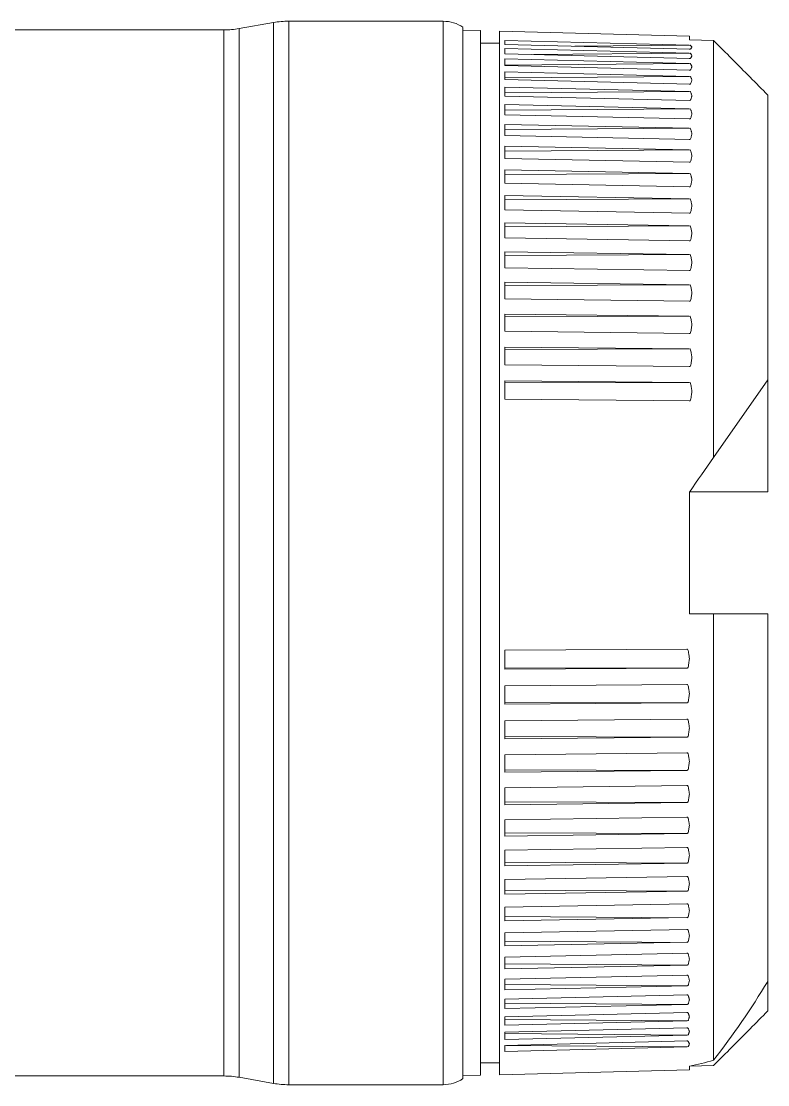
# Model space of a CAD drawing. Header units: inches. Extents: x 52169 to 69006, y 13152 to 42758.
# Drawn here: x 55560.1 to 55645.8, y 31495.4 to 31617.4 of the extents above; entities that cross this region are included whole.
import ezdxf

# ---------------------------------------------------------------- set-up
doc = ezdxf.new("R2010")
doc.units = ezdxf.units.IN
doc.header["$MEASUREMENT"] = 0

msp = doc.modelspace()

# ---------------------------------------------------------------- linework, layer by layer
at = {"color": 8, "linetype": 'Continuous', "lineweight": 0}
for p, q in [((55553.06, 31616.41, 0), (55583.34, 31616.41, 0)), ((55583.34, 31496.41, 0), (55583.34, 31616.41, 0)), ((55585.08, 31616.56, 0), (55589.03, 31617.26, 0)), ((55585.08, 31496.26, 0), (55585.08, 31616.56, 0)), ((55589.03, 31617.26, 0), (55589.03, 31495.56, 0)), ((55590.77, 31617.41, 0), (55590.77, 31495.41, 0)), ((55590.77, 31617.41, 0), (55608.52, 31617.41, 0)), ((55608.52, 31617.41, 0), (55608.52, 31495.41, 0)), ((55610.77, 31616.71, 0), (55610.77, 31496.1, 0)), ((55612.77, 31616.33, 0), (55610.77, 31616.38, 0)), ((55612.77, 31496.49, 0), (55612.77, 31616.33, 0)), ((55614.97, 31496.54, 0), (55614.97, 31616.27, 0)), ((55636.77, 31615.7, 0), (55614.97, 31616.27, 0)), ((55615.57, 31614.76, 0), (55615.57, 31615.21, 0)), ((55636.76, 31614.66, 0), (55615.57, 31615.21, 0)), ((55636.77, 31615.29, 0), (55636.77, 31615.7, 0)), ((55636.77, 31615.29, 0), (55639.55, 31615.21, 0)), ((55639.55, 31567.38, 0), (55639.55, 31615.21, 0)), ((55614.97, 31614.91, 0), (55612.77, 31614.91, 0)), ((55615.57, 31614.76, 0), (55636.86, 31614.21, 0)), ((55615.57, 31613.68, 0), (55615.57, 31614.28, 0)), ((55636.76, 31613.75, 0), (55615.57, 31614.28, 0)), ((55636.86, 31614.66, 0), (55623.6, 31614.55, 0)), ((55636.86, 31614.21, 0), (55636.76, 31614.21, 0)), ((55615.57, 31613.68, 0), (55636.86, 31613.15, 0)), ((55615.57, 31612.33, 0), (55615.57, 31613.08, 0)), ((55636.76, 31612.56, 0), (55615.57, 31613.08, 0)), ((55636.86, 31613.75, 0), (55618.93, 31613.6, 0)), ((55636.86, 31613.15, 0), (55636.76, 31613.15, 0)), ((55636.86, 31612.56, 0), (55615.57, 31612.38, 0)), ((55615.57, 31612.33, 0), (55636.86, 31611.81, 0)), ((55615.57, 31610.71, 0), (55615.57, 31611.6, 0)), ((55636.76, 31611.09, 0), (55615.57, 31611.6, 0)), ((55636.86, 31611.81, 0), (55636.76, 31611.81, 0)), ((55636.86, 31611.09, 0), (55615.57, 31610.92, 0)), ((55615.57, 31610.71, 0), (55636.86, 31610.2, 0)), ((55636.86, 31610.21, 0), (55636.76, 31610.2, 0)), ((55615.57, 31608.83, 0), (55615.57, 31609.85, 0)), ((55636.76, 31609.36, 0), (55615.57, 31609.85, 0)), ((55636.86, 31609.36, 0), (55615.57, 31609.2, 0)), ((55615.57, 31608.83, 0), (55636.86, 31608.33, 0)), ((55615.57, 31606.68, 0), (55615.57, 31607.84, 0)), ((55636.76, 31607.37, 0), (55615.57, 31607.84, 0)), ((55636.86, 31608.34, 0), (55636.76, 31608.33, 0)), ((55645.77, 31608.94, 0), (55645.77, 31563.41, 0)), ((55636.86, 31607.37, 0), (55615.57, 31607.21, 0)), ((55615.57, 31606.68, 0), (55636.86, 31606.21, 0)), ((55615.57, 31604.3, 0), (55615.57, 31605.58, 0)), ((55636.76, 31605.13, 0), (55615.57, 31605.58, 0)), ((55636.86, 31606.21, 0), (55636.76, 31606.21, 0)), ((55636.86, 31605.13, 0), (55615.57, 31604.98, 0)), ((55615.57, 31604.3, 0), (55636.86, 31603.84, 0)), ((55637.03, 31604.66, 0), (55637.03, 31604.66, 0)), ((55615.57, 31601.68, 0), (55615.57, 31603.08, 0)), ((55636.76, 31602.66, 0), (55615.57, 31603.08, 0)), ((55636.86, 31603.85, 0), (55636.76, 31603.85, 0)), ((55636.86, 31602.66, 0), (55615.57, 31602.51, 0)), ((55615.57, 31601.68, 0), (55636.86, 31601.25, 0)), ((55636.86, 31601.25, 0), (55636.76, 31601.25, 0)), ((55615.57, 31598.83, 0), (55615.57, 31600.36, 0)), ((55636.76, 31599.96, 0), (55615.57, 31600.36, 0)), ((55636.86, 31599.96, 0), (55615.57, 31599.82, 0)), ((55615.57, 31598.83, 0), (55636.86, 31598.43, 0)), ((55636.86, 31598.43, 0), (55636.76, 31598.43, 0)), ((55615.57, 31595.79, 0), (55615.57, 31597.42, 0)), ((55636.76, 31597.04, 0), (55615.57, 31597.42, 0)), ((55636.86, 31597.04, 0), (55615.57, 31596.92, 0)), ((55615.57, 31595.79, 0), (55636.86, 31595.41, 0)), ((55636.86, 31595.41, 0), (55636.76, 31595.41, 0)), ((55615.57, 31592.55, 0), (55615.57, 31594.28, 0)), ((55636.76, 31593.93, 0), (55615.57, 31594.28, 0)), ((55636.86, 31593.93, 0), (55615.57, 31593.82, 0)), ((55615.57, 31592.55, 0), (55636.86, 31592.2, 0)), ((55636.86, 31592.2, 0), (55636.76, 31592.2, 0)), ((55615.57, 31589.13, 0), (55615.57, 31590.95, 0)), ((55636.76, 31590.64, 0), (55615.57, 31590.95, 0)), ((55636.86, 31590.64, 0), (55615.57, 31590.53, 0)), ((55615.57, 31589.13, 0), (55636.86, 31588.82, 0)), ((55636.86, 31588.82, 0), (55636.76, 31588.82, 0)), ((55615.57, 31585.56, 0), (55615.57, 31587.46, 0)), ((55636.76, 31587.18, 0), (55615.57, 31587.46, 0)), ((55636.86, 31587.18, 0), (55615.57, 31587.09, 0)), ((55615.57, 31585.56, 0), (55636.86, 31585.28, 0)), ((55636.86, 31585.28, 0), (55636.76, 31585.28, 0)), ((55615.57, 31581.84, 0), (55615.57, 31583.81, 0)), ((55636.76, 31583.57, 0), (55615.57, 31583.81, 0)), ((55636.86, 31583.57, 0), (55615.57, 31583.49, 0)), ((55615.57, 31581.84, 0), (55636.86, 31581.59, 0)), ((55636.86, 31581.59, 0), (55636.76, 31581.59, 0)), ((55636.76, 31579.82, 0), (55615.57, 31580.03, 0)), ((55615.57, 31578, 0), (55615.57, 31580.03, 0)), ((55636.86, 31579.83, 0), (55615.57, 31579.76, 0)), ((55637.03, 31579.03, 0), (55637.03, 31579.03, 0)), ((55615.57, 31578, 0), (55636.86, 31577.79, 0)), ((55636.86, 31577.79, 0), (55636.76, 31577.79, 0)), ((55615.57, 31574.05, 0), (55615.57, 31576.14, 0)), ((55636.76, 31575.97, 0), (55615.57, 31576.14, 0)), ((55639.55, 31567.38, 0), (55645.77, 31576.26, 0)), ((55636.86, 31575.97, 0), (55615.57, 31575.91, 0)), ((55615.57, 31574.05, 0), (55636.86, 31573.88, 0)), ((55636.86, 31573.88, 0), (55636.76, 31573.88, 0)), ((55645.77, 31563.41, 0), (55636.77, 31563.41, 0)), ((55636.77, 31549.41, 0), (55636.77, 31563.41, 0)), ((55636.77, 31549.41, 0), (55639.55, 31549.41, 0)), ((55639.55, 31549.41, 0), (55639.55, 31498.21, 0)), ((55645.77, 31503.87, 0), (55645.77, 31549.41, 0)), ((55636.57, 31545.36, 0), (55615.57, 31545.25, 0)), ((55615.57, 31543.09, 0), (55615.57, 31545.25, 0)), ((55636.57, 31545.36, 0), (55636.47, 31545.36, 0)), ((55636.57, 31543.21, 0), (55615.57, 31543.24, 0)), ((55615.57, 31543.09, 0), (55636.47, 31543.21, 0)), ((55636.57, 31541.32, 0), (55615.57, 31541.17, 0)), ((55615.57, 31539.06, 0), (55615.57, 31541.17, 0)), ((55636.57, 31541.32, 0), (55636.47, 31541.32, 0)), ((55636.57, 31539.2, 0), (55615.57, 31539.25, 0)), ((55615.57, 31539.06, 0), (55636.47, 31539.2, 0)), ((55636.57, 31537.36, 0), (55615.57, 31537.17, 0)), ((55615.57, 31535.1, 0), (55615.57, 31537.17, 0)), ((55636.57, 31537.36, 0), (55636.47, 31537.36, 0)), ((55636.57, 31535.29, 0), (55615.57, 31535.35, 0)), ((55615.57, 31535.1, 0), (55636.47, 31535.29, 0)), ((55636.57, 31533.49, 0), (55615.57, 31533.27, 0)), ((55636.57, 31533.49, 0), (55636.47, 31533.49, 0)), ((55615.57, 31531.25, 0), (55615.57, 31533.27, 0)), ((55636.57, 31531.47, 0), (55615.57, 31531.55, 0)), ((55615.57, 31531.25, 0), (55636.47, 31531.47, 0)), ((55636.57, 31529.73, 0), (55615.57, 31529.47, 0)), ((55636.57, 31529.73, 0), (55636.47, 31529.73, 0)), ((55615.57, 31527.53, 0), (55615.57, 31529.47, 0)), ((55636.57, 31527.78, 0), (55615.57, 31527.87, 0)), ((55615.57, 31527.53, 0), (55636.47, 31527.78, 0)), ((55636.57, 31526.1, 0), (55615.57, 31525.81, 0)), ((55636.57, 31526.1, 0), (55636.47, 31526.1, 0)), ((55615.57, 31523.94, 0), (55615.57, 31525.81, 0)), ((55636.57, 31524.23, 0), (55615.57, 31524.32, 0)), ((55615.57, 31523.94, 0), (55636.47, 31524.23, 0)), ((55636.57, 31522.62, 0), (55615.57, 31522.3, 0)), ((55636.57, 31522.62, 0), (55636.47, 31522.62, 0)), ((55615.57, 31520.51, 0), (55615.57, 31522.3, 0)), ((55636.57, 31520.83, 0), (55615.57, 31520.94, 0)), ((55615.57, 31520.51, 0), (55636.47, 31520.83, 0)), ((55636.57, 31519.3, 0), (55615.57, 31518.95, 0)), ((55615.57, 31517.26, 0), (55615.57, 31518.95, 0)), ((55636.57, 31519.3, 0), (55636.47, 31519.3, 0)), ((55636.57, 31517.61, 0), (55615.57, 31517.73, 0)), ((55615.57, 31517.26, 0), (55636.47, 31517.61, 0)), ((55636.57, 31516.17, 0), (55615.57, 31515.78, 0)), ((55615.57, 31514.2, 0), (55615.57, 31515.78, 0)), ((55636.57, 31516.16, 0), (55636.47, 31516.16, 0)), ((55636.57, 31514.57, 0), (55615.57, 31514.7, 0)), ((55615.57, 31514.2, 0), (55636.47, 31514.58, 0)), ((55636.57, 31513.23, 0), (55615.57, 31512.82, 0)), ((55615.57, 31511.34, 0), (55615.57, 31512.82, 0)), ((55636.57, 31513.22, 0), (55636.47, 31513.22, 0)), ((55636.57, 31511.74, 0), (55615.57, 31511.88, 0)), ((55615.57, 31511.34, 0), (55636.47, 31511.75, 0)), ((55636.57, 31510.5, 0), (55615.57, 31510.06, 0)), ((55636.57, 31510.49, 0), (55636.47, 31510.49, 0)), ((55615.57, 31508.7, 0), (55615.57, 31510.06, 0)), ((55636.57, 31509.13, 0), (55615.57, 31509.28, 0)), ((55615.57, 31508.7, 0), (55636.47, 31509.13, 0)), ((55636.57, 31507.99, 0), (55615.57, 31507.53, 0)), ((55636.57, 31507.99, 0), (55636.47, 31507.99, 0)), ((55615.57, 31506.3, 0), (55615.57, 31507.53, 0)), ((55636.57, 31506.75, 0), (55615.57, 31506.9, 0)), ((55615.57, 31506.3, 0), (55636.47, 31506.75, 0)), ((55645.77, 31507.17, 0), (55645.71, 31507.17, 0)), ((55636.57, 31505.72, 0), (55615.57, 31505.24, 0)), ((55636.57, 31505.72, 0), (55636.47, 31505.72, 0)), ((55615.57, 31504.14, 0), (55615.57, 31505.24, 0)), ((55636.57, 31504.61, 0), (55615.57, 31504.77, 0)), ((55615.57, 31504.14, 0), (55636.47, 31504.61, 0)), ((55636.57, 31503.7, 0), (55615.57, 31503.2, 0)), ((55615.57, 31502.23, 0), (55615.57, 31503.2, 0)), ((55636.57, 31502.72, 0), (55615.57, 31502.89, 0)), ((55636.57, 31503.69, 0), (55636.47, 31503.69, 0)), ((55615.57, 31502.23, 0), (55636.47, 31502.72, 0)), ((55636.57, 31501.93, 0), (55615.57, 31501.42, 0)), ((55636.57, 31501.93, 0), (55636.47, 31501.93, 0)), ((55615.57, 31500.59, 0), (55615.57, 31501.42, 0)), ((55636.57, 31501.1, 0), (55615.57, 31501.27, 0)), ((55615.57, 31500.59, 0), (55636.47, 31501.1, 0)), ((55636.57, 31500.43, 0), (55615.57, 31499.91, 0)), ((55636.57, 31500.43, 0), (55636.47, 31500.43, 0)), ((55615.57, 31499.22, 0), (55615.57, 31499.91, 0)), ((55615.57, 31499.22, 0), (55636.47, 31499.74, 0)), ((55636.57, 31499.74, 0), (55615.76, 31499.91, 0)), ((55614.97, 31497.91, 0), (55612.77, 31497.91, 0)), ((55636.77, 31497.11, 0), (55614.97, 31496.54, 0)), ((55636.77, 31497.53, 0), (55639.55, 31497.6, 0)), ((55636.77, 31497.11, 0), (55636.77, 31497.53, 0)), ((55534.22, 31496.41, 0), (55583.34, 31496.41, 0)), ((55585.08, 31496.26, 0), (55589.03, 31495.56, 0)), ((55612.77, 31496.49, 0), (55610.77, 31496.43, 0)), ((55590.77, 31495.41, 0), (55608.52, 31495.41, 0))]:
    msp.add_line(p, q, dxfattribs=at)
for centre, radius, start, end in [((55583.34, 31626.41, 0), 10, 270, 280), ((55590.77, 31607.41, 0), 10, 90, 100), ((55608.52, 31613.41, 0), 4, 55.7711, 90), ((55583.34, 31486.41, 0), 10, 80, 90), ((55590.77, 31505.41, 0), 10, 260, 270), ((55608.52, 31499.41, 0), 4, 270, 304.2289)]:
    msp.add_arc(centre, radius, start, end, dxfattribs=at)
at = {"color": 8, "linetype": 'Continuous', "lineweight": 0, "extrusion": (0, 0, -1)}
for centre, major_axis, ratio, start_param, end_param in [((55631.02, 31555.2, 0), (41.86, 59.78), 0.00004, 1.365718, 1.433123), ((55567.51, 31556.41, 0), (0, 93.71), 0.980766, -4.160368, -4.042331), ((55631.02, 31557.07, 0), (0.16, -60.09), 0.696653, -0.201345, -0.13394)]:
    msp.add_ellipse(centre, major_axis=major_axis, ratio=ratio, start_param=start_param, end_param=end_param, dxfattribs=at)
at = {"color": 8, "linetype": 'Continuous', "lineweight": 0}
for points in [[(55639.55, 31615.21, 0), (55640.25, 31614.5, 0), (55641.66, 31613.08, 0), (55643.74, 31610.99, 0), (55645.09, 31609.62, 0), (55645.77, 31608.94, 0)], [(55639.55, 31549.41, 0), (55640.25, 31549.41, 0), (55641.66, 31549.41, 0), (55643.74, 31549.41, 0), (55645.09, 31549.41, 0), (55645.77, 31549.41, 0)], [(55639.55, 31497.6, 0), (55640.25, 31498.32, 0), (55641.66, 31499.73, 0), (55643.74, 31501.82, 0), (55645.09, 31503.19, 0), (55645.77, 31503.87, 0)]]:
    msp.add_open_spline(points, degree=3, dxfattribs=at)
for points, knots in [([(55636.86, 31614.21, 0), (55636.89, 31614.23, 0), (55636.92, 31614.24, 0), (55636.94, 31614.26, 0), (55636.96, 31614.28, 0), (55636.97, 31614.3, 0), (55636.98, 31614.33, 0), (55637, 31614.35, 0), (55637.01, 31614.37, 0), (55637.03, 31614.38, 0), (55637.04, 31614.4, 0), (55637.06, 31614.42, 0), (55637.06, 31614.44, 0), (55637.06, 31614.46, 0), (55637.04, 31614.49, 0), (55637.02, 31614.51, 0), (55637.01, 31614.52, 0), (55636.99, 31614.54, 0), (55636.98, 31614.55, 0), (55636.97, 31614.57, 0), (55636.97, 31614.59, 0), (55636.95, 31614.6, 0), (55636.93, 31614.62, 0), (55636.9, 31614.64, 0), (55636.86, 31614.66, 0)], [0, 0, 0, 0, 0.108237, 0.108237, 0.108237, 0.255641, 0.255641, 0.255641, 0.378861, 0.378861, 0.378861, 0.49998, 0.49998, 0.49998, 0.653248, 0.653248, 0.653248, 0.744316, 0.744316, 0.744316, 0.868714, 0.868714, 0.868714, 1, 1, 1, 1]), ([(55636.86, 31613.15, 0), (55636.89, 31613.17, 0), (55636.92, 31613.19, 0), (55636.94, 31613.21, 0), (55636.96, 31613.24, 0), (55636.97, 31613.27, 0), (55636.98, 31613.3, 0), (55637, 31613.33, 0), (55637.01, 31613.35, 0), (55637.03, 31613.38, 0), (55637.04, 31613.4, 0), (55637.06, 31613.43, 0), (55637.06, 31613.45, 0), (55637.06, 31613.48, 0), (55637.04, 31613.51, 0), (55637.02, 31613.55, 0), (55637.01, 31613.56, 0), (55636.99, 31613.58, 0), (55636.98, 31613.6, 0), (55636.97, 31613.62, 0), (55636.97, 31613.65, 0), (55636.95, 31613.67, 0), (55636.93, 31613.7, 0), (55636.9, 31613.72, 0), (55636.86, 31613.75, 0)], [0, 0, 0, 0, 0.108237, 0.108237, 0.108237, 0.255641, 0.255641, 0.255641, 0.378861, 0.378861, 0.378861, 0.49998, 0.49998, 0.49998, 0.653248, 0.653248, 0.653248, 0.744316, 0.744316, 0.744316, 0.868714, 0.868714, 0.868714, 1, 1, 1, 1]), ([(55636.86, 31611.81, 0), (55636.89, 31611.84, 0), (55636.92, 31611.86, 0), (55636.94, 31611.89, 0), (55636.96, 31611.93, 0), (55636.97, 31611.97, 0), (55636.98, 31612, 0), (55637, 31612.03, 0), (55637.01, 31612.07, 0), (55637.03, 31612.1, 0), (55637.04, 31612.13, 0), (55637.06, 31612.16, 0), (55637.06, 31612.19, 0), (55637.06, 31612.23, 0), (55637.04, 31612.26, 0), (55637.02, 31612.3, 0), (55637.01, 31612.33, 0), (55636.99, 31612.35, 0), (55636.98, 31612.37, 0), (55636.97, 31612.4, 0), (55636.97, 31612.43, 0), (55636.95, 31612.46, 0), (55636.93, 31612.49, 0), (55636.9, 31612.52, 0), (55636.86, 31612.56, 0)], [0, 0, 0, 0, 0.108237, 0.108237, 0.108237, 0.255641, 0.255641, 0.255641, 0.378861, 0.378861, 0.378861, 0.49998, 0.49998, 0.49998, 0.653248, 0.653248, 0.653248, 0.744316, 0.744316, 0.744316, 0.868714, 0.868714, 0.868714, 1, 1, 1, 1]), ([(55636.86, 31610.2, 0), (55636.89, 31610.23, 0), (55636.92, 31610.26, 0), (55636.94, 31610.3, 0), (55636.96, 31610.34, 0), (55636.97, 31610.39, 0), (55636.98, 31610.43, 0), (55637, 31610.47, 0), (55637.01, 31610.5, 0), (55637.03, 31610.54, 0), (55637.04, 31610.58, 0), (55637.06, 31610.61, 0), (55637.06, 31610.65, 0), (55637.06, 31610.7, 0), (55637.04, 31610.74, 0), (55637.02, 31610.79, 0), (55637.01, 31610.82, 0), (55636.99, 31610.84, 0), (55636.98, 31610.87, 0), (55636.97, 31610.91, 0), (55636.97, 31610.94, 0), (55636.95, 31610.98, 0), (55636.93, 31611.02, 0), (55636.9, 31611.05, 0), (55636.86, 31611.09, 0)], [0, 0, 0, 0, 0.108237, 0.108237, 0.108237, 0.255641, 0.255641, 0.255641, 0.378861, 0.378861, 0.378861, 0.49998, 0.49998, 0.49998, 0.653248, 0.653248, 0.653248, 0.744316, 0.744316, 0.744316, 0.868714, 0.868714, 0.868714, 1, 1, 1, 1]), ([(55636.86, 31608.33, 0), (55636.89, 31608.37, 0), (55636.92, 31608.4, 0), (55636.94, 31608.44, 0), (55636.96, 31608.49, 0), (55636.97, 31608.54, 0), (55636.98, 31608.6, 0), (55637, 31608.64, 0), (55637.01, 31608.68, 0), (55637.03, 31608.72, 0), (55637.04, 31608.77, 0), (55637.06, 31608.81, 0), (55637.06, 31608.85, 0), (55637.06, 31608.9, 0), (55637.04, 31608.96, 0), (55637.02, 31609.01, 0), (55637.01, 31609.04, 0), (55636.99, 31609.07, 0), (55636.98, 31609.1, 0), (55636.97, 31609.14, 0), (55636.97, 31609.19, 0), (55636.95, 31609.23, 0), (55636.93, 31609.27, 0), (55636.9, 31609.32, 0), (55636.86, 31609.36, 0)], [0, 0, 0, 0, 0.108237, 0.108237, 0.108237, 0.255641, 0.255641, 0.255641, 0.378861, 0.378861, 0.378861, 0.49998, 0.49998, 0.49998, 0.653248, 0.653248, 0.653248, 0.744316, 0.744316, 0.744316, 0.868714, 0.868714, 0.868714, 1, 1, 1, 1]), ([(55636.86, 31606.21, 0), (55636.89, 31606.25, 0), (55636.92, 31606.29, 0), (55636.94, 31606.33, 0), (55636.96, 31606.39, 0), (55636.97, 31606.45, 0), (55636.98, 31606.51, 0), (55637, 31606.56, 0), (55637.01, 31606.6, 0), (55637.03, 31606.65, 0), (55637.04, 31606.7, 0), (55637.06, 31606.75, 0), (55637.06, 31606.79, 0), (55637.06, 31606.85, 0), (55637.04, 31606.91, 0), (55637.02, 31606.97, 0), (55637.01, 31607.01, 0), (55636.99, 31607.04, 0), (55636.98, 31607.08, 0), (55636.97, 31607.13, 0), (55636.97, 31607.18, 0), (55636.95, 31607.22, 0), (55636.93, 31607.27, 0), (55636.9, 31607.32, 0), (55636.86, 31607.37, 0)], [0, 0, 0, 0, 0.108237, 0.108237, 0.108237, 0.255641, 0.255641, 0.255641, 0.378861, 0.378861, 0.378861, 0.49998, 0.49998, 0.49998, 0.653248, 0.653248, 0.653248, 0.744316, 0.744316, 0.744316, 0.868714, 0.868714, 0.868714, 1, 1, 1, 1]), ([(55636.86, 31603.84, 0), (55636.89, 31603.89, 0), (55636.92, 31603.93, 0), (55636.94, 31603.98, 0), (55636.96, 31604.04, 0), (55636.97, 31604.11, 0), (55636.98, 31604.17, 0), (55637, 31604.23, 0), (55637.01, 31604.28, 0), (55637.03, 31604.33, 0), (55637.04, 31604.39, 0), (55637.06, 31604.44, 0), (55637.06, 31604.49, 0), (55637.06, 31604.56, 0), (55637.04, 31604.62, 0), (55637.02, 31604.69, 0), (55637.01, 31604.73, 0), (55636.99, 31604.77, 0), (55636.98, 31604.81, 0), (55636.97, 31604.86, 0), (55636.97, 31604.92, 0), (55636.95, 31604.97, 0), (55636.93, 31605.02, 0), (55636.9, 31605.08, 0), (55636.86, 31605.13, 0)], [0, 0, 0, 0, 0.108237, 0.108237, 0.108237, 0.255641, 0.255641, 0.255641, 0.378861, 0.378861, 0.378861, 0.49998, 0.49998, 0.49998, 0.653248, 0.653248, 0.653248, 0.744316, 0.744316, 0.744316, 0.868714, 0.868714, 0.868714, 1, 1, 1, 1]), ([(55636.86, 31601.25, 0), (55636.89, 31601.3, 0), (55636.92, 31601.34, 0), (55636.94, 31601.4, 0), (55636.96, 31601.46, 0), (55636.97, 31601.54, 0), (55636.98, 31601.61, 0), (55637, 31601.67, 0), (55637.01, 31601.72, 0), (55637.03, 31601.78, 0), (55637.04, 31601.84, 0), (55637.06, 31601.9, 0), (55637.06, 31601.95, 0), (55637.06, 31602.03, 0), (55637.04, 31602.1, 0), (55637.02, 31602.17, 0), (55637.01, 31602.22, 0), (55636.99, 31602.26, 0), (55636.98, 31602.3, 0), (55636.97, 31602.36, 0), (55636.97, 31602.42, 0), (55636.95, 31602.48, 0), (55636.93, 31602.54, 0), (55636.9, 31602.6, 0), (55636.86, 31602.66, 0)], [0, 0, 0, 0, 0.108237, 0.108237, 0.108237, 0.255641, 0.255641, 0.255641, 0.378861, 0.378861, 0.378861, 0.49998, 0.49998, 0.49998, 0.653248, 0.653248, 0.653248, 0.744316, 0.744316, 0.744316, 0.868714, 0.868714, 0.868714, 1, 1, 1, 1]), ([(55636.86, 31598.43, 0), (55636.89, 31598.48, 0), (55636.92, 31598.54, 0), (55636.94, 31598.59, 0), (55636.96, 31598.67, 0), (55636.97, 31598.74, 0), (55636.98, 31598.82, 0), (55637, 31598.88, 0), (55637.01, 31598.95, 0), (55637.03, 31599.01, 0), (55637.04, 31599.07, 0), (55637.06, 31599.13, 0), (55637.06, 31599.2, 0), (55637.06, 31599.28, 0), (55637.04, 31599.35, 0), (55637.02, 31599.43, 0), (55637.01, 31599.48, 0), (55636.99, 31599.53, 0), (55636.98, 31599.57, 0), (55636.97, 31599.64, 0), (55636.97, 31599.7, 0), (55636.95, 31599.76, 0), (55636.93, 31599.83, 0), (55636.9, 31599.89, 0), (55636.86, 31599.95, 0)], [0, 0, 0, 0, 0.108237, 0.108237, 0.108237, 0.255641, 0.255641, 0.255641, 0.378861, 0.378861, 0.378861, 0.49998, 0.49998, 0.49998, 0.653248, 0.653248, 0.653248, 0.744316, 0.744316, 0.744316, 0.868714, 0.868714, 0.868714, 1, 1, 1, 1]), ([(55636.86, 31595.41, 0), (55636.89, 31595.47, 0), (55636.92, 31595.52, 0), (55636.94, 31595.58, 0), (55636.96, 31595.66, 0), (55636.97, 31595.75, 0), (55636.98, 31595.83, 0), (55637, 31595.9, 0), (55637.01, 31595.96, 0), (55637.03, 31596.03, 0), (55637.04, 31596.1, 0), (55637.06, 31596.16, 0), (55637.06, 31596.23, 0), (55637.06, 31596.31, 0), (55637.04, 31596.4, 0), (55637.02, 31596.48, 0), (55637.01, 31596.53, 0), (55636.99, 31596.58, 0), (55636.98, 31596.63, 0), (55636.97, 31596.7, 0), (55636.97, 31596.77, 0), (55636.95, 31596.84, 0), (55636.93, 31596.91, 0), (55636.9, 31596.97, 0), (55636.86, 31597.04, 0)], [0, 0, 0, 0, 0.108237, 0.108237, 0.108237, 0.255641, 0.255641, 0.255641, 0.378861, 0.378861, 0.378861, 0.49998, 0.49998, 0.49998, 0.653248, 0.653248, 0.653248, 0.744316, 0.744316, 0.744316, 0.868714, 0.868714, 0.868714, 1, 1, 1, 1]), ([(55636.86, 31592.2, 0), (55636.89, 31592.26, 0), (55636.92, 31592.32, 0), (55636.94, 31592.38, 0), (55636.96, 31592.47, 0), (55636.97, 31592.56, 0), (55636.98, 31592.64, 0), (55637, 31592.71, 0), (55637.01, 31592.79, 0), (55637.03, 31592.86, 0), (55637.04, 31592.93, 0), (55637.06, 31593, 0), (55637.06, 31593.07, 0), (55637.06, 31593.16, 0), (55637.04, 31593.25, 0), (55637.02, 31593.34, 0), (55637.01, 31593.39, 0), (55636.99, 31593.44, 0), (55636.98, 31593.5, 0), (55636.97, 31593.57, 0), (55636.97, 31593.64, 0), (55636.95, 31593.71, 0), (55636.93, 31593.79, 0), (55636.9, 31593.86, 0), (55636.86, 31593.93, 0)], [0, 0, 0, 0, 0.108237, 0.108237, 0.108237, 0.255641, 0.255641, 0.255641, 0.378861, 0.378861, 0.378861, 0.49998, 0.49998, 0.49998, 0.653248, 0.653248, 0.653248, 0.744316, 0.744316, 0.744316, 0.868714, 0.868714, 0.868714, 1, 1, 1, 1]), ([(55636.86, 31588.82, 0), (55636.89, 31588.88, 0), (55636.92, 31588.94, 0), (55636.94, 31589.01, 0), (55636.96, 31589.1, 0), (55636.97, 31589.19, 0), (55636.98, 31589.28, 0), (55637, 31589.36, 0), (55637.01, 31589.43, 0), (55637.03, 31589.51, 0), (55637.04, 31589.58, 0), (55637.06, 31589.66, 0), (55637.06, 31589.73, 0), (55637.06, 31589.82, 0), (55637.04, 31589.92, 0), (55637.02, 31590.01, 0), (55637.01, 31590.07, 0), (55636.99, 31590.12, 0), (55636.98, 31590.18, 0), (55636.97, 31590.26, 0), (55636.97, 31590.33, 0), (55636.95, 31590.41, 0), (55636.93, 31590.49, 0), (55636.9, 31590.56, 0), (55636.86, 31590.64, 0)], [0, 0, 0, 0, 0.108237, 0.108237, 0.108237, 0.255641, 0.255641, 0.255641, 0.378861, 0.378861, 0.378861, 0.49998, 0.49998, 0.49998, 0.653248, 0.653248, 0.653248, 0.744316, 0.744316, 0.744316, 0.868714, 0.868714, 0.868714, 1, 1, 1, 1]), ([(55636.86, 31585.28, 0), (55636.89, 31585.34, 0), (55636.92, 31585.41, 0), (55636.94, 31585.47, 0), (55636.96, 31585.57, 0), (55636.97, 31585.66, 0), (55636.98, 31585.76, 0), (55637, 31585.84, 0), (55637.01, 31585.92, 0), (55637.03, 31586, 0), (55637.04, 31586.07, 0), (55637.06, 31586.15, 0), (55637.06, 31586.23, 0), (55637.06, 31586.33, 0), (55637.04, 31586.43, 0), (55637.02, 31586.52, 0), (55637.01, 31586.58, 0), (55636.99, 31586.64, 0), (55636.98, 31586.7, 0), (55636.97, 31586.78, 0), (55636.97, 31586.86, 0), (55636.95, 31586.94, 0), (55636.93, 31587.02, 0), (55636.9, 31587.1, 0), (55636.86, 31587.18, 0)], [0, 0, 0, 0, 0.108237, 0.108237, 0.108237, 0.255641, 0.255641, 0.255641, 0.378861, 0.378861, 0.378861, 0.49998, 0.49998, 0.49998, 0.653248, 0.653248, 0.653248, 0.744316, 0.744316, 0.744316, 0.868714, 0.868714, 0.868714, 1, 1, 1, 1]), ([(55636.86, 31581.59, 0), (55636.89, 31581.66, 0), (55636.92, 31581.73, 0), (55636.94, 31581.8, 0), (55636.96, 31581.9, 0), (55636.97, 31582, 0), (55636.98, 31582.09, 0), (55637, 31582.18, 0), (55637.01, 31582.26, 0), (55637.03, 31582.34, 0), (55637.04, 31582.42, 0), (55637.06, 31582.5, 0), (55637.06, 31582.58, 0), (55637.06, 31582.68, 0), (55637.04, 31582.79, 0), (55637.02, 31582.89, 0), (55637.01, 31582.95, 0), (55636.99, 31583.01, 0), (55636.98, 31583.07, 0), (55636.97, 31583.15, 0), (55636.97, 31583.24, 0), (55636.95, 31583.32, 0), (55636.93, 31583.4, 0), (55636.9, 31583.48, 0), (55636.86, 31583.57, 0)], [0, 0, 0, 0, 0.108237, 0.108237, 0.108237, 0.255641, 0.255641, 0.255641, 0.378861, 0.378861, 0.378861, 0.49998, 0.49998, 0.49998, 0.653248, 0.653248, 0.653248, 0.744316, 0.744316, 0.744316, 0.868714, 0.868714, 0.868714, 1, 1, 1, 1]), ([(55636.86, 31577.79, 0), (55636.89, 31577.86, 0), (55636.92, 31577.93, 0), (55636.94, 31578, 0), (55636.96, 31578.1, 0), (55636.97, 31578.2, 0), (55636.98, 31578.3, 0), (55637, 31578.39, 0), (55637.01, 31578.47, 0), (55637.03, 31578.56, 0), (55637.04, 31578.64, 0), (55637.06, 31578.72, 0), (55637.06, 31578.81, 0), (55637.06, 31578.91, 0), (55637.04, 31579.02, 0), (55637.02, 31579.12, 0), (55637.01, 31579.19, 0), (55636.99, 31579.25, 0), (55636.98, 31579.31, 0), (55636.97, 31579.4, 0), (55636.97, 31579.48, 0), (55636.95, 31579.57, 0), (55636.93, 31579.65, 0), (55636.9, 31579.74, 0), (55636.86, 31579.82, 0)], [0, 0, 0, 0, 0.108237, 0.108237, 0.108237, 0.255641, 0.255641, 0.255641, 0.378861, 0.378861, 0.378861, 0.49998, 0.49998, 0.49998, 0.653248, 0.653248, 0.653248, 0.744316, 0.744316, 0.744316, 0.868714, 0.868714, 0.868714, 1, 1, 1, 1]), ([(55636.86, 31573.88, 0), (55636.89, 31573.95, 0), (55636.92, 31574.02, 0), (55636.94, 31574.1, 0), (55636.96, 31574.2, 0), (55636.97, 31574.3, 0), (55636.98, 31574.41, 0), (55637, 31574.49, 0), (55637.01, 31574.58, 0), (55637.03, 31574.67, 0), (55637.04, 31574.75, 0), (55637.06, 31574.84, 0), (55637.06, 31574.92, 0), (55637.06, 31575.03, 0), (55637.04, 31575.14, 0), (55637.02, 31575.25, 0), (55637.01, 31575.31, 0), (55636.99, 31575.38, 0), (55636.98, 31575.44, 0), (55636.97, 31575.53, 0), (55636.97, 31575.62, 0), (55636.95, 31575.7, 0), (55636.93, 31575.79, 0), (55636.9, 31575.88, 0), (55636.86, 31575.97, 0)], [0, 0, 0, 0, 0.108237, 0.108237, 0.108237, 0.255641, 0.255641, 0.255641, 0.378861, 0.378861, 0.378861, 0.49998, 0.49998, 0.49998, 0.653248, 0.653248, 0.653248, 0.744316, 0.744316, 0.744316, 0.868714, 0.868714, 0.868714, 1, 1, 1, 1]), ([(55636.57, 31543.21, 0), (55636.6, 31543.28, 0), (55636.63, 31543.35, 0), (55636.65, 31543.43, 0), (55636.67, 31543.53, 0), (55636.68, 31543.64, 0), (55636.69, 31543.75, 0), (55636.71, 31543.84, 0), (55636.72, 31543.93, 0), (55636.74, 31544.02, 0), (55636.75, 31544.1, 0), (55636.77, 31544.19, 0), (55636.77, 31544.28, 0), (55636.77, 31544.39, 0), (55636.75, 31544.51, 0), (55636.73, 31544.62, 0), (55636.72, 31544.68, 0), (55636.7, 31544.75, 0), (55636.69, 31544.81, 0), (55636.68, 31544.9, 0), (55636.68, 31545, 0), (55636.66, 31545.08, 0), (55636.64, 31545.18, 0), (55636.61, 31545.27, 0), (55636.57, 31545.36, 0)], [0, 0, 0, 0, 0.108236, 0.108236, 0.108236, 0.255641, 0.255641, 0.255641, 0.378861, 0.378861, 0.378861, 0.49998, 0.49998, 0.49998, 0.653249, 0.653249, 0.653249, 0.744316, 0.744316, 0.744316, 0.868714, 0.868714, 0.868714, 1, 1, 1, 1]), ([(55636.57, 31539.21, 0), (55636.6, 31539.28, 0), (55636.63, 31539.35, 0), (55636.65, 31539.43, 0), (55636.67, 31539.53, 0), (55636.68, 31539.64, 0), (55636.69, 31539.74, 0), (55636.71, 31539.83, 0), (55636.72, 31539.91, 0), (55636.74, 31540, 0), (55636.75, 31540.09, 0), (55636.77, 31540.18, 0), (55636.77, 31540.26, 0), (55636.77, 31540.37, 0), (55636.75, 31540.48, 0), (55636.73, 31540.59, 0), (55636.72, 31540.66, 0), (55636.7, 31540.72, 0), (55636.69, 31540.79, 0), (55636.68, 31540.87, 0), (55636.68, 31540.96, 0), (55636.66, 31541.05, 0), (55636.64, 31541.14, 0), (55636.61, 31541.23, 0), (55636.57, 31541.32, 0)], [0, 0, 0, 0, 0.108236, 0.108236, 0.108236, 0.255641, 0.255641, 0.255641, 0.378861, 0.378861, 0.378861, 0.49998, 0.49998, 0.49998, 0.653249, 0.653249, 0.653249, 0.744316, 0.744316, 0.744316, 0.868714, 0.868714, 0.868714, 1, 1, 1, 1]), ([(55636.57, 31535.29, 0), (55636.6, 31535.36, 0), (55636.63, 31535.43, 0), (55636.65, 31535.5, 0), (55636.67, 31535.6, 0), (55636.68, 31535.71, 0), (55636.69, 31535.81, 0), (55636.71, 31535.9, 0), (55636.72, 31535.98, 0), (55636.74, 31536.07, 0), (55636.75, 31536.15, 0), (55636.77, 31536.24, 0), (55636.77, 31536.32, 0), (55636.77, 31536.43, 0), (55636.75, 31536.54, 0), (55636.73, 31536.64, 0), (55636.72, 31536.71, 0), (55636.7, 31536.77, 0), (55636.69, 31536.83, 0), (55636.68, 31536.92, 0), (55636.68, 31537.01, 0), (55636.66, 31537.09, 0), (55636.64, 31537.18, 0), (55636.61, 31537.27, 0), (55636.57, 31537.36, 0)], [0, 0, 0, 0, 0.108236, 0.108236, 0.108236, 0.255641, 0.255641, 0.255641, 0.378861, 0.378861, 0.378861, 0.49998, 0.49998, 0.49998, 0.653249, 0.653249, 0.653249, 0.744316, 0.744316, 0.744316, 0.868714, 0.868714, 0.868714, 1, 1, 1, 1]), ([(55636.57, 31531.48, 0), (55636.6, 31531.54, 0), (55636.63, 31531.61, 0), (55636.65, 31531.68, 0), (55636.67, 31531.78, 0), (55636.68, 31531.88, 0), (55636.69, 31531.98, 0), (55636.71, 31532.07, 0), (55636.72, 31532.15, 0), (55636.74, 31532.23, 0), (55636.75, 31532.31, 0), (55636.77, 31532.4, 0), (55636.77, 31532.48, 0), (55636.77, 31532.58, 0), (55636.75, 31532.69, 0), (55636.73, 31532.79, 0), (55636.72, 31532.85, 0), (55636.7, 31532.91, 0), (55636.69, 31532.98, 0), (55636.68, 31533.06, 0), (55636.68, 31533.15, 0), (55636.66, 31533.23, 0), (55636.64, 31533.32, 0), (55636.61, 31533.4, 0), (55636.57, 31533.49, 0)], [0, 0, 0, 0, 0.108236, 0.108236, 0.108236, 0.255641, 0.255641, 0.255641, 0.378861, 0.378861, 0.378861, 0.49998, 0.49998, 0.49998, 0.653249, 0.653249, 0.653249, 0.744316, 0.744316, 0.744316, 0.868714, 0.868714, 0.868714, 1, 1, 1, 1]), ([(55636.57, 31527.78, 0), (55636.6, 31527.85, 0), (55636.63, 31527.92, 0), (55636.65, 31527.99, 0), (55636.67, 31528.08, 0), (55636.68, 31528.18, 0), (55636.69, 31528.27, 0), (55636.71, 31528.35, 0), (55636.72, 31528.43, 0), (55636.74, 31528.51, 0), (55636.75, 31528.59, 0), (55636.77, 31528.67, 0), (55636.77, 31528.75, 0), (55636.77, 31528.85, 0), (55636.75, 31528.96, 0), (55636.73, 31529.06, 0), (55636.72, 31529.11, 0), (55636.7, 31529.17, 0), (55636.69, 31529.23, 0), (55636.68, 31529.32, 0), (55636.68, 31529.4, 0), (55636.66, 31529.48, 0), (55636.64, 31529.57, 0), (55636.61, 31529.65, 0), (55636.57, 31529.73, 0)], [0, 0, 0, 0, 0.108236, 0.108236, 0.108236, 0.255641, 0.255641, 0.255641, 0.378861, 0.378861, 0.378861, 0.49998, 0.49998, 0.49998, 0.653249, 0.653249, 0.653249, 0.744316, 0.744316, 0.744316, 0.868714, 0.868714, 0.868714, 1, 1, 1, 1]), ([(55636.57, 31524.23, 0), (55636.6, 31524.29, 0), (55636.63, 31524.36, 0), (55636.65, 31524.42, 0), (55636.67, 31524.51, 0), (55636.68, 31524.61, 0), (55636.69, 31524.7, 0), (55636.71, 31524.78, 0), (55636.72, 31524.86, 0), (55636.74, 31524.93, 0), (55636.75, 31525.01, 0), (55636.77, 31525.09, 0), (55636.77, 31525.16, 0), (55636.77, 31525.26, 0), (55636.75, 31525.36, 0), (55636.73, 31525.45, 0), (55636.72, 31525.51, 0), (55636.7, 31525.57, 0), (55636.69, 31525.62, 0), (55636.68, 31525.7, 0), (55636.68, 31525.78, 0), (55636.66, 31525.86, 0), (55636.64, 31525.94, 0), (55636.61, 31526.02, 0), (55636.57, 31526.1, 0)], [0, 0, 0, 0, 0.108236, 0.108236, 0.108236, 0.255641, 0.255641, 0.255641, 0.378861, 0.378861, 0.378861, 0.49998, 0.49998, 0.49998, 0.653249, 0.653249, 0.653249, 0.744316, 0.744316, 0.744316, 0.868714, 0.868714, 0.868714, 1, 1, 1, 1]), ([(55636.57, 31520.83, 0), (55636.6, 31520.89, 0), (55636.63, 31520.96, 0), (55636.65, 31521.02, 0), (55636.67, 31521.11, 0), (55636.68, 31521.19, 0), (55636.69, 31521.28, 0), (55636.71, 31521.36, 0), (55636.72, 31521.43, 0), (55636.74, 31521.5, 0), (55636.75, 31521.58, 0), (55636.77, 31521.65, 0), (55636.77, 31521.72, 0), (55636.77, 31521.82, 0), (55636.75, 31521.91, 0), (55636.73, 31522, 0), (55636.72, 31522.05, 0), (55636.7, 31522.11, 0), (55636.69, 31522.16, 0), (55636.68, 31522.24, 0), (55636.68, 31522.32, 0), (55636.66, 31522.39, 0), (55636.64, 31522.47, 0), (55636.61, 31522.54, 0), (55636.57, 31522.62, 0)], [0, 0, 0, 0, 0.108236, 0.108236, 0.108236, 0.255641, 0.255641, 0.255641, 0.378861, 0.378861, 0.378861, 0.49998, 0.49998, 0.49998, 0.653249, 0.653249, 0.653249, 0.744316, 0.744316, 0.744316, 0.868714, 0.868714, 0.868714, 1, 1, 1, 1]), ([(55636.57, 31517.61, 0), (55636.6, 31517.67, 0), (55636.63, 31517.73, 0), (55636.65, 31517.79, 0), (55636.67, 31517.87, 0), (55636.68, 31517.95, 0), (55636.69, 31518.04, 0), (55636.71, 31518.11, 0), (55636.72, 31518.18, 0), (55636.74, 31518.25, 0), (55636.75, 31518.31, 0), (55636.77, 31518.38, 0), (55636.77, 31518.45, 0), (55636.77, 31518.54, 0), (55636.75, 31518.63, 0), (55636.73, 31518.72, 0), (55636.72, 31518.77, 0), (55636.7, 31518.82, 0), (55636.69, 31518.87, 0), (55636.68, 31518.94, 0), (55636.68, 31519.01, 0), (55636.66, 31519.08, 0), (55636.64, 31519.16, 0), (55636.61, 31519.23, 0), (55636.57, 31519.3, 0)], [0, 0, 0, 0, 0.108236, 0.108236, 0.108236, 0.255641, 0.255641, 0.255641, 0.378861, 0.378861, 0.378861, 0.49998, 0.49998, 0.49998, 0.653249, 0.653249, 0.653249, 0.744316, 0.744316, 0.744316, 0.868714, 0.868714, 0.868714, 1, 1, 1, 1]), ([(55636.57, 31514.58, 0), (55636.6, 31514.63, 0), (55636.63, 31514.69, 0), (55636.65, 31514.74, 0), (55636.67, 31514.82, 0), (55636.68, 31514.9, 0), (55636.69, 31514.98, 0), (55636.71, 31515.04, 0), (55636.72, 31515.11, 0), (55636.74, 31515.17, 0), (55636.75, 31515.24, 0), (55636.77, 31515.3, 0), (55636.77, 31515.37, 0), (55636.77, 31515.45, 0), (55636.75, 31515.53, 0), (55636.73, 31515.61, 0), (55636.72, 31515.66, 0), (55636.7, 31515.71, 0), (55636.69, 31515.76, 0), (55636.68, 31515.83, 0), (55636.68, 31515.9, 0), (55636.66, 31515.96, 0), (55636.64, 31516.03, 0), (55636.61, 31516.1, 0), (55636.57, 31516.17, 0)], [0, 0, 0, 0, 0.108236, 0.108236, 0.108236, 0.255641, 0.255641, 0.255641, 0.378861, 0.378861, 0.378861, 0.49998, 0.49998, 0.49998, 0.653249, 0.653249, 0.653249, 0.744316, 0.744316, 0.744316, 0.868714, 0.868714, 0.868714, 1, 1, 1, 1]), ([(55636.57, 31511.75, 0), (55636.6, 31511.8, 0), (55636.63, 31511.85, 0), (55636.65, 31511.9, 0), (55636.67, 31511.97, 0), (55636.68, 31512.05, 0), (55636.69, 31512.12, 0), (55636.71, 31512.18, 0), (55636.72, 31512.24, 0), (55636.74, 31512.3, 0), (55636.75, 31512.36, 0), (55636.77, 31512.42, 0), (55636.77, 31512.48, 0), (55636.77, 31512.56, 0), (55636.75, 31512.64, 0), (55636.73, 31512.71, 0), (55636.72, 31512.76, 0), (55636.7, 31512.8, 0), (55636.69, 31512.85, 0), (55636.68, 31512.91, 0), (55636.68, 31512.97, 0), (55636.66, 31513.04, 0), (55636.64, 31513.1, 0), (55636.61, 31513.16, 0), (55636.57, 31513.23, 0)], [0, 0, 0, 0, 0.108236, 0.108236, 0.108236, 0.255641, 0.255641, 0.255641, 0.378861, 0.378861, 0.378861, 0.49998, 0.49998, 0.49998, 0.653249, 0.653249, 0.653249, 0.744316, 0.744316, 0.744316, 0.868714, 0.868714, 0.868714, 1, 1, 1, 1]), ([(55636.57, 31509.13, 0), (55636.6, 31509.18, 0), (55636.63, 31509.23, 0), (55636.65, 31509.28, 0), (55636.67, 31509.34, 0), (55636.68, 31509.41, 0), (55636.69, 31509.48, 0), (55636.71, 31509.53, 0), (55636.72, 31509.59, 0), (55636.74, 31509.64, 0), (55636.75, 31509.7, 0), (55636.77, 31509.76, 0), (55636.77, 31509.81, 0), (55636.77, 31509.88, 0), (55636.75, 31509.95, 0), (55636.73, 31510.02, 0), (55636.72, 31510.06, 0), (55636.7, 31510.11, 0), (55636.69, 31510.15, 0), (55636.68, 31510.2, 0), (55636.68, 31510.26, 0), (55636.66, 31510.32, 0), (55636.64, 31510.38, 0), (55636.61, 31510.44, 0), (55636.57, 31510.5, 0)], [0, 0, 0, 0, 0.108236, 0.108236, 0.108236, 0.255641, 0.255641, 0.255641, 0.378861, 0.378861, 0.378861, 0.49998, 0.49998, 0.49998, 0.653249, 0.653249, 0.653249, 0.744316, 0.744316, 0.744316, 0.868714, 0.868714, 0.868714, 1, 1, 1, 1]), ([(55636.57, 31506.75, 0), (55636.6, 31506.79, 0), (55636.63, 31506.84, 0), (55636.65, 31506.88, 0), (55636.67, 31506.94, 0), (55636.68, 31507, 0), (55636.69, 31507.06, 0), (55636.71, 31507.11, 0), (55636.72, 31507.16, 0), (55636.74, 31507.21, 0), (55636.75, 31507.27, 0), (55636.77, 31507.32, 0), (55636.77, 31507.37, 0), (55636.77, 31507.43, 0), (55636.75, 31507.5, 0), (55636.73, 31507.56, 0), (55636.72, 31507.6, 0), (55636.7, 31507.63, 0), (55636.69, 31507.67, 0), (55636.68, 31507.72, 0), (55636.68, 31507.78, 0), (55636.66, 31507.83, 0), (55636.64, 31507.88, 0), (55636.61, 31507.94, 0), (55636.57, 31507.99, 0)], [0, 0, 0, 0, 0.108236, 0.108236, 0.108236, 0.255641, 0.255641, 0.255641, 0.378861, 0.378861, 0.378861, 0.49998, 0.49998, 0.49998, 0.653249, 0.653249, 0.653249, 0.744316, 0.744316, 0.744316, 0.868714, 0.868714, 0.868714, 1, 1, 1, 1]), ([(55636.57, 31504.61, 0), (55636.6, 31504.65, 0), (55636.63, 31504.69, 0), (55636.65, 31504.73, 0), (55636.67, 31504.78, 0), (55636.68, 31504.83, 0), (55636.69, 31504.89, 0), (55636.71, 31504.93, 0), (55636.72, 31504.98, 0), (55636.74, 31505.03, 0), (55636.75, 31505.07, 0), (55636.77, 31505.12, 0), (55636.77, 31505.16, 0), (55636.77, 31505.22, 0), (55636.75, 31505.28, 0), (55636.73, 31505.33, 0), (55636.72, 31505.37, 0), (55636.7, 31505.4, 0), (55636.69, 31505.44, 0), (55636.68, 31505.48, 0), (55636.68, 31505.53, 0), (55636.66, 31505.58, 0), (55636.64, 31505.63, 0), (55636.61, 31505.67, 0), (55636.57, 31505.72, 0)], [0, 0, 0, 0, 0.108236, 0.108236, 0.108236, 0.255641, 0.255641, 0.255641, 0.378861, 0.378861, 0.378861, 0.49998, 0.49998, 0.49998, 0.653249, 0.653249, 0.653249, 0.744316, 0.744316, 0.744316, 0.868714, 0.868714, 0.868714, 1, 1, 1, 1]), ([(55636.57, 31502.72, 0), (55636.6, 31502.76, 0), (55636.63, 31502.79, 0), (55636.65, 31502.82, 0), (55636.67, 31502.87, 0), (55636.68, 31502.92, 0), (55636.69, 31502.97, 0), (55636.71, 31503.01, 0), (55636.72, 31503.05, 0), (55636.74, 31503.09, 0), (55636.75, 31503.13, 0), (55636.77, 31503.17, 0), (55636.77, 31503.21, 0), (55636.77, 31503.26, 0), (55636.75, 31503.31, 0), (55636.73, 31503.36, 0), (55636.72, 31503.39, 0), (55636.7, 31503.42, 0), (55636.69, 31503.45, 0), (55636.68, 31503.49, 0), (55636.68, 31503.53, 0), (55636.66, 31503.57, 0), (55636.64, 31503.61, 0), (55636.61, 31503.65, 0), (55636.57, 31503.7, 0)], [0, 0, 0, 0, 0.108236, 0.108236, 0.108236, 0.255641, 0.255641, 0.255641, 0.378861, 0.378861, 0.378861, 0.49998, 0.49998, 0.49998, 0.653249, 0.653249, 0.653249, 0.744316, 0.744316, 0.744316, 0.868714, 0.868714, 0.868714, 1, 1, 1, 1]), ([(55636.57, 31501.1, 0), (55636.6, 31501.13, 0), (55636.63, 31501.15, 0), (55636.65, 31501.18, 0), (55636.67, 31501.22, 0), (55636.68, 31501.26, 0), (55636.69, 31501.3, 0), (55636.71, 31501.34, 0), (55636.72, 31501.37, 0), (55636.74, 31501.41, 0), (55636.75, 31501.44, 0), (55636.77, 31501.48, 0), (55636.77, 31501.51, 0), (55636.77, 31501.55, 0), (55636.75, 31501.6, 0), (55636.73, 31501.64, 0), (55636.72, 31501.66, 0), (55636.7, 31501.69, 0), (55636.69, 31501.72, 0), (55636.68, 31501.75, 0), (55636.68, 31501.79, 0), (55636.66, 31501.82, 0), (55636.64, 31501.86, 0), (55636.61, 31501.89, 0), (55636.57, 31501.93, 0)], [0, 0, 0, 0, 0.108236, 0.108236, 0.108236, 0.255641, 0.255641, 0.255641, 0.378861, 0.378861, 0.378861, 0.49998, 0.49998, 0.49998, 0.653249, 0.653249, 0.653249, 0.744316, 0.744316, 0.744316, 0.868714, 0.868714, 0.868714, 1, 1, 1, 1]), ([(55636.57, 31499.74, 0), (55636.6, 31499.76, 0), (55636.63, 31499.79, 0), (55636.65, 31499.81, 0), (55636.67, 31499.84, 0), (55636.68, 31499.88, 0), (55636.69, 31499.91, 0), (55636.71, 31499.94, 0), (55636.72, 31499.97, 0), (55636.74, 31500, 0), (55636.75, 31500.02, 0), (55636.77, 31500.05, 0), (55636.77, 31500.08, 0), (55636.77, 31500.12, 0), (55636.75, 31500.15, 0), (55636.73, 31500.19, 0), (55636.72, 31500.21, 0), (55636.7, 31500.23, 0), (55636.69, 31500.25, 0), (55636.68, 31500.28, 0), (55636.68, 31500.31, 0), (55636.66, 31500.34, 0), (55636.64, 31500.37, 0), (55636.61, 31500.4, 0), (55636.57, 31500.43, 0)], [0, 0, 0, 0, 0.108236, 0.108236, 0.108236, 0.255641, 0.255641, 0.255641, 0.378861, 0.378861, 0.378861, 0.49998, 0.49998, 0.49998, 0.653249, 0.653249, 0.653249, 0.744316, 0.744316, 0.744316, 0.868714, 0.868714, 0.868714, 1, 1, 1, 1])]:
    msp.add_open_spline(points, degree=3, knots=knots, dxfattribs=at)

doc.saveas('drawing.dxf')
